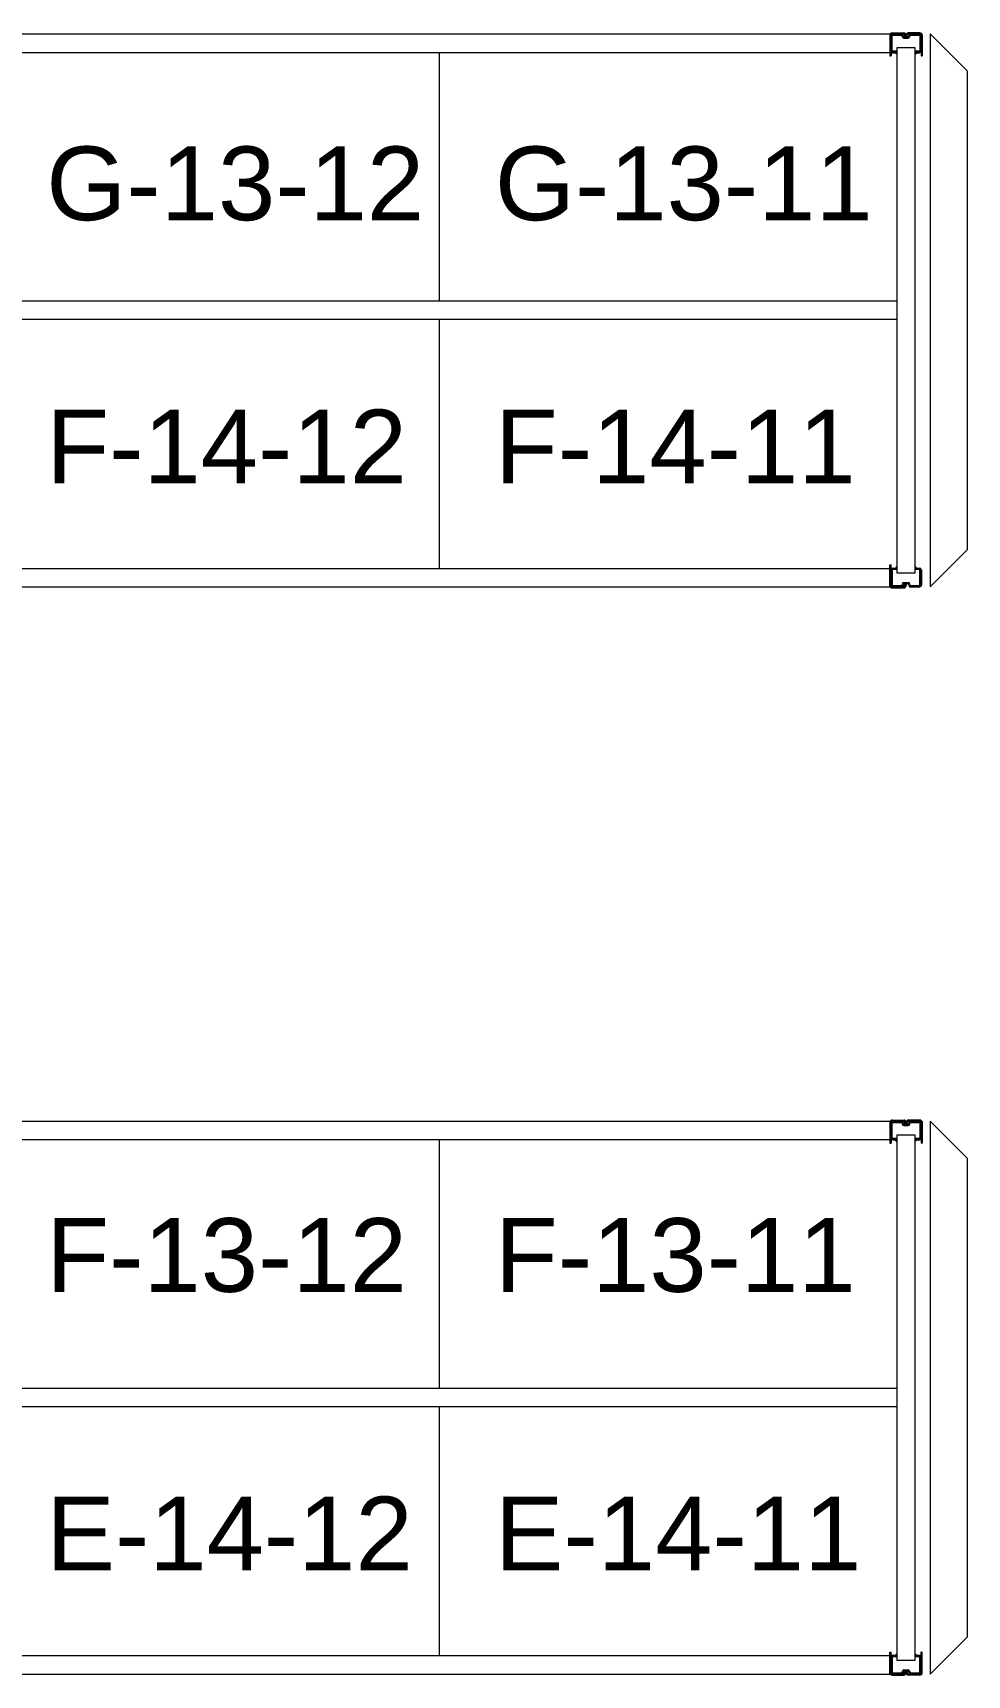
# Model space of a CAD drawing. Header units: inches. Extents: x 2743 to 10591, y -1604 to 5792.
# Drawn here: x 3767.5 to 3868.8, y 3927.9 to 4106.1 of the extents above; entities that cross this region are included whole.
import ezdxf

# ---------------------------------------------------------------- set-up
doc = ezdxf.new("R2010")
doc.units = ezdxf.units.IN
doc.header["$LTSCALE"] = 0.1875
doc.header["$MEASUREMENT"] = 0
for name, color, linetype, lineweight in [('22 Dimension', 7, 'Continuous', 5), ('32 Echelle', 160, 'Continuous', 15), ('33 Poutre', 30, 'Continuous', 15), ('37 Protection', 1, 'Continuous', 15)]:
    doc.layers.add(name, color=color, linetype=linetype, lineweight=lineweight)
doc.styles.add('arial', font='')
doc.styles.get('arial').set_extended_font_data('Arial')

msp = doc.modelspace()

# ---------------------------------------------------------------- hatches: boundary and pattern name
at = {"layer": '32 Echelle'}
for points in [[(3861.20882, 4103.78941), (3861.20882, 4103.97691), (3861.02132, 4103.97691)], [(3861.20882, 4103.78941), (3861.20882, 4103.97691), (3861.02132, 4103.97691)], [(3863.20882, 4103.78941), (3863.20882, 4103.97691), (3863.39632, 4103.97691)], [(3863.20882, 4103.78941), (3863.20882, 4103.97691), (3863.39632, 4103.97691)], [(3861.20882, 4048.16441), (3861.20882, 4047.97691), (3861.02132, 4047.97691)], [(3861.20882, 4048.16441), (3861.20882, 4047.97691), (3861.02132, 4047.97691)], [(3863.20882, 4048.16441), (3863.20882, 4047.97691), (3863.39632, 4047.97691)], [(3863.20882, 4048.16441), (3863.20882, 4047.97691), (3863.39632, 4047.97691)], [(3861.20882, 3985.78941), (3861.20882, 3985.97691), (3861.02132, 3985.97691)], [(3861.20882, 3985.78941), (3861.20882, 3985.97691), (3861.02132, 3985.97691)], [(3861.20882, 3985.78941), (3861.20882, 3985.97691), (3861.02132, 3985.97691)], [(3863.20882, 3985.78941), (3863.20882, 3985.97691), (3863.39632, 3985.97691)], [(3863.20882, 3985.78941), (3863.20882, 3985.97691), (3863.39632, 3985.97691)], [(3863.20882, 3985.78941), (3863.20882, 3985.97691), (3863.39632, 3985.97691)], [(3861.20882, 3930.16441), (3861.20882, 3929.97691), (3861.02132, 3929.97691)], [(3861.20882, 3930.16441), (3861.20882, 3929.97691), (3861.02132, 3929.97691)], [(3861.20882, 3930.16441), (3861.20882, 3929.97691), (3861.02132, 3929.97691)], [(3863.20882, 3930.16441), (3863.20882, 3929.97691), (3863.39632, 3929.97691)], [(3863.20882, 3930.16441), (3863.20882, 3929.97691), (3863.39632, 3929.97691)], [(3863.20882, 3930.16441), (3863.20882, 3929.97691), (3863.39632, 3929.97691)]]:
    msp.add_hatch(color=256, dxfattribs=at).paths.add_polyline_path(points)

# ---------------------------------------------------------------- linework, layer by layer
at = {"layer": '22 Dimension'}
for p, q in [((3811.58382, 4076.97691), (3811.58382, 4103.97691)), ((3861.20882, 4076.97691), (3715.58382, 4076.97691)), ((3861.20882, 4074.97691), (3715.58382, 4074.97691)), ((3811.58382, 4047.97691), (3811.58382, 4074.97691)), ((3811.58382, 3958.97691), (3811.58382, 3985.97691)), ((3861.20882, 3958.97691), (3715.58382, 3958.97691)), ((3861.20882, 3956.97691), (3715.58382, 3956.97691)), ((3811.58382, 3929.97691), (3811.58382, 3956.97691))]:
    msp.add_line(p, q, dxfattribs=at)
at = {"layer": '32 Echelle', "linetype": 'Continuous', "lineweight": 25}
for p, q in [((3860.58386, 4105.79316), (3860.58386, 4104.16066)), ((3860.58386, 4105.79316), (3860.58386, 4104.16066)), ((3860.67386, 4104.16066), (3860.67386, 4105.79316)), ((3860.67386, 4104.16066), (3860.67386, 4105.79316)), ((3861.69645, 4105.97691), (3860.76761, 4105.97691)), ((3861.69645, 4105.97691), (3860.76761, 4105.97691)), ((3860.76761, 4105.88691), (3861.69645, 4105.88691)), ((3860.76761, 4105.88691), (3861.69645, 4105.88691)), ((3861.7861, 4105.82057), (3861.83001, 4105.67693)), ((3861.7861, 4105.82057), (3861.83001, 4105.67693)), ((3861.91608, 4105.70325), (3861.87217, 4105.84688)), ((3861.91608, 4105.70325), (3861.87217, 4105.84688)), ((3862.4119, 4105.63691), (3862.00573, 4105.63691)), ((3862.4119, 4105.63691), (3862.00573, 4105.63691)), ((3862.00573, 4105.54691), (3862.4119, 4105.54691)), ((3862.00573, 4105.54691), (3862.4119, 4105.54691)), ((3862.54547, 4105.84688), (3862.50155, 4105.70325)), ((3862.54547, 4105.84688), (3862.50155, 4105.70325)), ((3862.58762, 4105.67693), (3862.63153, 4105.82057)), ((3862.58762, 4105.67693), (3862.63153, 4105.82057)), ((3863.65002, 4105.97691), (3862.72119, 4105.97691)), ((3863.65002, 4105.97691), (3862.72119, 4105.97691)), ((3863.65002, 4105.97691), (3862.72119, 4105.97691)), ((3863.65002, 4105.97691), (3862.72119, 4105.97691)), ((3862.72119, 4105.88691), (3863.65002, 4105.88691)), ((3862.72119, 4105.88691), (3863.65002, 4105.88691)), ((3863.74377, 4105.79316), (3863.74377, 4104.16066)), ((3863.74377, 4105.79316), (3863.74377, 4104.16066)), ((3863.83377, 4104.16066), (3863.83377, 4105.79316)), ((3863.83377, 4104.16066), (3863.83377, 4105.79316)), ((3861.18386, 4104.06691), (3860.76761, 4104.06691)), ((3861.18386, 4104.06691), (3860.76761, 4104.06691)), ((3860.76761, 4103.97691), (3861.18386, 4103.97691)), ((3860.76761, 4103.97691), (3861.18386, 4103.97691)), ((3861.18386, 4103.97691), (3861.18386, 4104.06691)), ((3861.18386, 4103.97691), (3861.18386, 4104.06691)), ((3863.65002, 4104.06691), (3863.23377, 4104.06691)), ((3863.23377, 4104.06691), (3863.23377, 4103.97691)), ((3863.65002, 4104.06691), (3863.23377, 4104.06691)), ((3863.23377, 4104.06691), (3863.23377, 4103.97691)), ((3863.23377, 4103.97691), (3863.65002, 4103.97691)), ((3863.23377, 4103.97691), (3863.65002, 4103.97691)), ((3860.58386, 4046.16066), (3860.58386, 4047.79316)), ((3860.58386, 4046.16066), (3860.58386, 4047.79316)), ((3860.67386, 4047.79316), (3860.67386, 4046.16066)), ((3860.67386, 4047.79316), (3860.67386, 4046.16066)), ((3860.76761, 4047.97691), (3861.18386, 4047.97691)), ((3860.76761, 4047.97691), (3861.18386, 4047.97691)), ((3861.18386, 4047.88691), (3860.76761, 4047.88691)), ((3861.18386, 4047.88691), (3860.76761, 4047.88691)), ((3861.18386, 4047.97691), (3861.18386, 4047.88691)), ((3861.18386, 4047.97691), (3861.18386, 4047.88691)), ((3863.23377, 4047.97691), (3863.65002, 4047.97691)), ((3863.23377, 4047.88691), (3863.23377, 4047.97691)), ((3863.23377, 4047.97691), (3863.65002, 4047.97691)), ((3863.23377, 4047.88691), (3863.23377, 4047.97691)), ((3863.65002, 4047.88691), (3863.23377, 4047.88691)), ((3863.65002, 4047.88691), (3863.23377, 4047.88691)), ((3863.74377, 4046.16066), (3863.74377, 4047.79316)), ((3863.74377, 4046.16066), (3863.74377, 4047.79316)), ((3863.83377, 4047.79316), (3863.83377, 4046.16066)), ((3863.83377, 4047.79316), (3863.83377, 4046.16066)), ((3860.76761, 4046.06691), (3861.69645, 4046.06691)), ((3860.76761, 4046.06691), (3861.69645, 4046.06691)), ((3861.7861, 4046.13325), (3861.83001, 4046.27688)), ((3861.7861, 4046.13325), (3861.83001, 4046.27688)), ((3861.91608, 4046.25057), (3861.87217, 4046.10693)), ((3861.91608, 4046.25057), (3861.87217, 4046.10693)), ((3862.00573, 4046.40691), (3862.4119, 4046.40691)), ((3862.00573, 4046.40691), (3862.4119, 4046.40691)), ((3862.4119, 4046.31691), (3862.00573, 4046.31691)), ((3862.4119, 4046.31691), (3862.00573, 4046.31691)), ((3862.54547, 4046.10693), (3862.50155, 4046.25057)), ((3862.54547, 4046.10693), (3862.50155, 4046.25057)), ((3862.58762, 4046.27688), (3862.63153, 4046.13325)), ((3862.58762, 4046.27688), (3862.63153, 4046.13325)), ((3862.72119, 4046.06691), (3863.65002, 4046.06691)), ((3862.72119, 4046.06691), (3863.65002, 4046.06691)), ((3861.69645, 4045.97691), (3860.76761, 4045.97691)), ((3861.69645, 4045.97691), (3860.76761, 4045.97691)), ((3863.65002, 4045.97691), (3862.72119, 4045.97691)), ((3863.65002, 4045.97691), (3862.72119, 4045.97691)), ((3860.58386, 3987.79316), (3860.58386, 3986.16066)), ((3860.58386, 3987.79316), (3860.58386, 3986.16066)), ((3860.58386, 3987.79316), (3860.58386, 3986.16066)), ((3860.67386, 3986.16066), (3860.67386, 3987.79316)), ((3860.67386, 3986.16066), (3860.67386, 3987.79316)), ((3860.67386, 3986.16066), (3860.67386, 3987.79316)), ((3861.69645, 3987.97691), (3860.76761, 3987.97691)), ((3861.69645, 3987.97691), (3860.76761, 3987.97691)), ((3861.69645, 3987.97691), (3860.76761, 3987.97691)), ((3860.76761, 3987.88691), (3861.69645, 3987.88691)), ((3860.76761, 3987.88691), (3861.69645, 3987.88691)), ((3860.76761, 3987.88691), (3861.69645, 3987.88691)), ((3861.7861, 3987.82057), (3861.83001, 3987.67693)), ((3861.7861, 3987.82057), (3861.83001, 3987.67693)), ((3861.7861, 3987.82057), (3861.83001, 3987.67693)), ((3861.91608, 3987.70325), (3861.87217, 3987.84688)), ((3861.91608, 3987.70325), (3861.87217, 3987.84688)), ((3861.91608, 3987.70325), (3861.87217, 3987.84688)), ((3862.4119, 3987.63691), (3862.00573, 3987.63691)), ((3862.4119, 3987.63691), (3862.00573, 3987.63691)), ((3862.4119, 3987.63691), (3862.00573, 3987.63691)), ((3862.00573, 3987.54691), (3862.4119, 3987.54691)), ((3862.00573, 3987.54691), (3862.4119, 3987.54691)), ((3862.00573, 3987.54691), (3862.4119, 3987.54691)), ((3862.54547, 3987.84688), (3862.50155, 3987.70325)), ((3862.54547, 3987.84688), (3862.50155, 3987.70325)), ((3862.54547, 3987.84688), (3862.50155, 3987.70325)), ((3862.58762, 3987.67693), (3862.63153, 3987.82057)), ((3862.58762, 3987.67693), (3862.63153, 3987.82057)), ((3862.58762, 3987.67693), (3862.63153, 3987.82057)), ((3863.65002, 3987.97691), (3862.72119, 3987.97691)), ((3863.65002, 3987.97691), (3862.72119, 3987.97691)), ((3863.65002, 3987.97691), (3862.72119, 3987.97691)), ((3862.72119, 3987.88691), (3863.65002, 3987.88691)), ((3862.72119, 3987.88691), (3863.65002, 3987.88691)), ((3862.72119, 3987.88691), (3863.65002, 3987.88691)), ((3863.74377, 3987.79316), (3863.74377, 3986.16066)), ((3863.74377, 3987.79316), (3863.74377, 3986.16066)), ((3863.74377, 3987.79316), (3863.74377, 3986.16066)), ((3863.83377, 3986.16066), (3863.83377, 3987.79316)), ((3863.83377, 3986.16066), (3863.83377, 3987.79316)), ((3863.83377, 3986.16066), (3863.83377, 3987.79316)), ((3861.18386, 3986.06691), (3860.76761, 3986.06691)), ((3861.18386, 3986.06691), (3860.76761, 3986.06691)), ((3861.18386, 3986.06691), (3860.76761, 3986.06691)), ((3860.76761, 3985.97691), (3861.18386, 3985.97691)), ((3860.76761, 3985.97691), (3861.18386, 3985.97691)), ((3860.76761, 3985.97691), (3861.18386, 3985.97691)), ((3861.18386, 3985.97691), (3861.18386, 3986.06691)), ((3861.18386, 3985.97691), (3861.18386, 3986.06691)), ((3861.18386, 3985.97691), (3861.18386, 3986.06691)), ((3863.65002, 3986.06691), (3863.23377, 3986.06691)), ((3863.23377, 3986.06691), (3863.23377, 3985.97691)), ((3863.65002, 3986.06691), (3863.23377, 3986.06691)), ((3863.23377, 3986.06691), (3863.23377, 3985.97691)), ((3863.65002, 3986.06691), (3863.23377, 3986.06691)), ((3863.23377, 3986.06691), (3863.23377, 3985.97691)), ((3863.23377, 3985.97691), (3863.65002, 3985.97691)), ((3863.23377, 3985.97691), (3863.65002, 3985.97691)), ((3863.23377, 3985.97691), (3863.65002, 3985.97691)), ((3860.58386, 3928.16066), (3860.58386, 3929.79316)), ((3860.58386, 3928.16066), (3860.58386, 3929.79316)), ((3860.58386, 3928.16066), (3860.58386, 3929.79316)), ((3860.67386, 3929.79316), (3860.67386, 3928.16066)), ((3860.67386, 3929.79316), (3860.67386, 3928.16066)), ((3860.67386, 3929.79316), (3860.67386, 3928.16066)), ((3860.76761, 3929.97691), (3861.18386, 3929.97691)), ((3860.76761, 3929.97691), (3861.18386, 3929.97691)), ((3860.76761, 3929.97691), (3861.18386, 3929.97691)), ((3861.18386, 3929.88691), (3860.76761, 3929.88691)), ((3861.18386, 3929.88691), (3860.76761, 3929.88691)), ((3861.18386, 3929.88691), (3860.76761, 3929.88691)), ((3861.18386, 3929.97691), (3861.18386, 3929.88691)), ((3861.18386, 3929.97691), (3861.18386, 3929.88691)), ((3861.18386, 3929.97691), (3861.18386, 3929.88691)), ((3862.00573, 3928.40691), (3862.4119, 3928.40691)), ((3862.00573, 3928.40691), (3862.4119, 3928.40691)), ((3862.00573, 3928.40691), (3862.4119, 3928.40691)), ((3863.23377, 3929.97691), (3863.65002, 3929.97691)), ((3863.23377, 3929.88691), (3863.23377, 3929.97691)), ((3863.23377, 3929.97691), (3863.65002, 3929.97691)), ((3863.23377, 3929.88691), (3863.23377, 3929.97691)), ((3863.23377, 3929.97691), (3863.65002, 3929.97691)), ((3863.23377, 3929.88691), (3863.23377, 3929.97691)), ((3863.65002, 3929.88691), (3863.23377, 3929.88691)), ((3863.65002, 3929.88691), (3863.23377, 3929.88691)), ((3863.65002, 3929.88691), (3863.23377, 3929.88691)), ((3863.74377, 3928.16066), (3863.74377, 3929.79316)), ((3863.74377, 3928.16066), (3863.74377, 3929.79316)), ((3863.74377, 3928.16066), (3863.74377, 3929.79316)), ((3863.83377, 3929.79316), (3863.83377, 3928.16066)), ((3863.83377, 3929.79316), (3863.83377, 3928.16066)), ((3863.83377, 3929.79316), (3863.83377, 3928.16066)), ((3860.76761, 3928.06691), (3861.69645, 3928.06691)), ((3860.76761, 3928.06691), (3861.69645, 3928.06691)), ((3860.76761, 3928.06691), (3861.69645, 3928.06691)), ((3861.69645, 3927.97691), (3860.76761, 3927.97691)), ((3861.69645, 3927.97691), (3860.76761, 3927.97691)), ((3861.69645, 3927.97691), (3860.76761, 3927.97691)), ((3861.7861, 3928.13325), (3861.83001, 3928.27688)), ((3861.7861, 3928.13325), (3861.83001, 3928.27688)), ((3861.7861, 3928.13325), (3861.83001, 3928.27688)), ((3861.91608, 3928.25057), (3861.87217, 3928.10693)), ((3861.91608, 3928.25057), (3861.87217, 3928.10693)), ((3861.91608, 3928.25057), (3861.87217, 3928.10693)), ((3862.4119, 3928.31691), (3862.00573, 3928.31691)), ((3862.4119, 3928.31691), (3862.00573, 3928.31691)), ((3862.4119, 3928.31691), (3862.00573, 3928.31691)), ((3862.54547, 3928.10693), (3862.50155, 3928.25057)), ((3862.54547, 3928.10693), (3862.50155, 3928.25057)), ((3862.54547, 3928.10693), (3862.50155, 3928.25057)), ((3862.58762, 3928.27688), (3862.63153, 3928.13325)), ((3862.58762, 3928.27688), (3862.63153, 3928.13325)), ((3862.58762, 3928.27688), (3862.63153, 3928.13325)), ((3862.72119, 3928.06691), (3863.65002, 3928.06691)), ((3862.72119, 3928.06691), (3863.65002, 3928.06691)), ((3862.72119, 3928.06691), (3863.65002, 3928.06691)), ((3863.65002, 3927.97691), (3862.72119, 3927.97691)), ((3863.65002, 3927.97691), (3862.72119, 3927.97691)), ((3863.65002, 3927.97691), (3862.72119, 3927.97691))]:
    msp.add_line(p, q, dxfattribs=at)
at = {"layer": '32 Echelle'}
for p, q in [((3861.20882, 4103.97691), (3861.02132, 4103.97691)), ((3861.20882, 4103.78941), (3861.02132, 4103.97691)), ((3861.20882, 4103.97691), (3861.02132, 4103.97691)), ((3861.20882, 4103.78941), (3861.02132, 4103.97691)), ((3863.20882, 4104.47691), (3861.20882, 4104.47691)), ((3861.20882, 4104.47691), (3861.20882, 4047.47691)), ((3863.20882, 4104.47691), (3861.20882, 4104.47691)), ((3861.20882, 4104.47691), (3861.20882, 4047.47691)), ((3861.20882, 4103.78941), (3861.20882, 4103.97691)), ((3861.20882, 4103.78941), (3861.20882, 4103.97691)), ((3863.20882, 4047.47691), (3863.20882, 4104.47691)), ((3863.20882, 4047.47691), (3863.20882, 4104.47691)), ((3863.20882, 4103.97691), (3863.39632, 4103.97691)), ((3863.20882, 4103.78941), (3863.20882, 4103.97691)), ((3863.20882, 4103.78941), (3863.39632, 4103.97691)), ((3863.20882, 4103.97691), (3863.39632, 4103.97691)), ((3863.20882, 4103.78941), (3863.20882, 4103.97691)), ((3863.20882, 4103.78941), (3863.39632, 4103.97691)), ((3861.20882, 4048.16441), (3861.02132, 4047.97691)), ((3861.20882, 4048.16441), (3861.02132, 4047.97691)), ((3861.20882, 4047.97691), (3861.02132, 4047.97691)), ((3861.20882, 4047.97691), (3861.02132, 4047.97691)), ((3861.20882, 4048.16441), (3861.20882, 4047.97691)), ((3861.20882, 4048.16441), (3861.20882, 4047.97691)), ((3863.20882, 4048.16441), (3863.20882, 4047.97691)), ((3863.20882, 4048.16441), (3863.39632, 4047.97691)), ((3863.20882, 4048.16441), (3863.20882, 4047.97691)), ((3863.20882, 4048.16441), (3863.39632, 4047.97691)), ((3863.20882, 4047.97691), (3863.39632, 4047.97691)), ((3863.20882, 4047.97691), (3863.39632, 4047.97691)), ((3861.20882, 4047.47691), (3863.20882, 4047.47691)), ((3861.20882, 4047.47691), (3863.20882, 4047.47691)), ((3861.20882, 3985.97691), (3861.02132, 3985.97691)), ((3861.20882, 3985.78941), (3861.02132, 3985.97691)), ((3861.20882, 3985.97691), (3861.02132, 3985.97691)), ((3861.20882, 3985.78941), (3861.02132, 3985.97691)), ((3861.20882, 3985.97691), (3861.02132, 3985.97691)), ((3861.20882, 3985.78941), (3861.02132, 3985.97691)), ((3863.20882, 3986.47691), (3861.20882, 3986.47691)), ((3861.20882, 3986.47691), (3861.20882, 3929.47691)), ((3863.20882, 3986.47691), (3861.20882, 3986.47691)), ((3861.20882, 3986.47691), (3861.20882, 3929.47691)), ((3863.20882, 3986.47691), (3861.20882, 3986.47691)), ((3861.20882, 3986.47691), (3861.20882, 3929.47691)), ((3861.20882, 3985.78941), (3861.20882, 3985.97691)), ((3861.20882, 3985.78941), (3861.20882, 3985.97691)), ((3861.20882, 3985.78941), (3861.20882, 3985.97691)), ((3863.20882, 3929.47691), (3863.20882, 3986.47691)), ((3863.20882, 3929.47691), (3863.20882, 3986.47691)), ((3863.20882, 3929.47691), (3863.20882, 3986.47691)), ((3863.20882, 3985.97691), (3863.39632, 3985.97691)), ((3863.20882, 3985.78941), (3863.20882, 3985.97691)), ((3863.20882, 3985.78941), (3863.39632, 3985.97691)), ((3863.20882, 3985.97691), (3863.39632, 3985.97691)), ((3863.20882, 3985.78941), (3863.20882, 3985.97691)), ((3863.20882, 3985.78941), (3863.39632, 3985.97691)), ((3863.20882, 3985.97691), (3863.39632, 3985.97691)), ((3863.20882, 3985.78941), (3863.20882, 3985.97691)), ((3863.20882, 3985.78941), (3863.39632, 3985.97691)), ((3861.20882, 3930.16441), (3861.02132, 3929.97691)), ((3861.20882, 3930.16441), (3861.02132, 3929.97691)), ((3861.20882, 3930.16441), (3861.02132, 3929.97691)), ((3861.20882, 3930.16441), (3861.20882, 3929.97691)), ((3861.20882, 3930.16441), (3861.20882, 3929.97691)), ((3861.20882, 3930.16441), (3861.20882, 3929.97691)), ((3863.20882, 3930.16441), (3863.20882, 3929.97691)), ((3863.20882, 3930.16441), (3863.39632, 3929.97691)), ((3863.20882, 3930.16441), (3863.20882, 3929.97691)), ((3863.20882, 3930.16441), (3863.39632, 3929.97691)), ((3863.20882, 3930.16441), (3863.20882, 3929.97691)), ((3863.20882, 3930.16441), (3863.39632, 3929.97691)), ((3861.20882, 3929.97691), (3861.02132, 3929.97691)), ((3861.20882, 3929.97691), (3861.02132, 3929.97691)), ((3861.20882, 3929.97691), (3861.02132, 3929.97691)), ((3861.20882, 3929.47691), (3863.20882, 3929.47691)), ((3861.20882, 3929.47691), (3863.20882, 3929.47691)), ((3861.20882, 3929.47691), (3863.20882, 3929.47691)), ((3863.20882, 3929.97691), (3863.39632, 3929.97691)), ((3863.20882, 3929.97691), (3863.39632, 3929.97691)), ((3863.20882, 3929.97691), (3863.39632, 3929.97691))]:
    msp.add_line(p, q, dxfattribs=at)
at = {"layer": '32 Echelle', "linetype": 'Continuous', "lineweight": 25}
for centre, radius, start, end in [((3860.76761, 4105.79316), 0.18375, 90, 180), ((3860.76761, 4105.79316), 0.18375, 90, 180), ((3860.76761, 4105.79316), 0.09375, 90, 180), ((3860.76761, 4105.79316), 0.09375, 90, 180), ((3861.69645, 4105.79316), 0.18375, 17, 90), ((3861.69645, 4105.79316), 0.18375, 17, 90), ((3861.69645, 4105.79316), 0.09375, 17, 90), ((3861.69645, 4105.79316), 0.09375, 17, 90), ((3862.00573, 4105.73066), 0.18375, 197, 270), ((3862.00573, 4105.73066), 0.18375, 197, 270), ((3862.00573, 4105.73066), 0.09375, 197, 270), ((3862.00573, 4105.73066), 0.09375, 197, 270), ((3862.4119, 4105.73066), 0.09375, 270, 343), ((3862.4119, 4105.73066), 0.09375, 270, 343), ((3862.4119, 4105.73066), 0.18375, 270, 343), ((3862.4119, 4105.73066), 0.18375, 270, 343), ((3862.72119, 4105.79316), 0.18375, 90, 163), ((3862.72119, 4105.79316), 0.18375, 90, 163), ((3862.72119, 4105.79316), 0.09375, 90, 163), ((3862.72119, 4105.79316), 0.09375, 90, 163), ((3863.65002, 4105.79316), 0.18375, 0, 90), ((3863.65002, 4105.79316), 0.18375, 0, 90), ((3863.65002, 4105.79316), 0.09375, 0, 90), ((3863.65002, 4105.79316), 0.09375, 0, 90), ((3860.76761, 4104.16066), 0.18375, 180, 270), ((3860.76761, 4104.16066), 0.18375, 180, 270), ((3860.76761, 4104.16066), 0.09375, 180, 270), ((3860.76761, 4104.16066), 0.09375, 180, 270), ((3863.65002, 4104.16066), 0.09375, 270, 0), ((3863.65002, 4104.16066), 0.18375, 270, 0), ((3863.65002, 4104.16066), 0.09375, 270, 0), ((3863.65002, 4104.16066), 0.18375, 270, 0), ((3863.6589, 4104.17289), 0.18375, 270, 0), ((3863.6589, 4104.17289), 0.18375, 270, 0), ((3863.6589, 4104.17289), 0.18375, 270, 0), ((3860.76761, 4047.79316), 0.18375, 90, 180), ((3860.76761, 4047.79316), 0.18375, 90, 180), ((3860.76761, 4047.79316), 0.09375, 90, 180), ((3860.76761, 4047.79316), 0.09375, 90, 180), ((3863.65002, 4047.79316), 0.18375, 0, 90), ((3863.65002, 4047.79316), 0.18375, 0, 90), ((3863.65002, 4047.79316), 0.09375, 0, 90), ((3863.65002, 4047.79316), 0.09375, 0, 90), ((3860.76761, 4046.16066), 0.18375, 180, 270), ((3860.76761, 4046.16066), 0.18375, 180, 270), ((3860.76761, 4046.16066), 0.09375, 180, 270), ((3860.76761, 4046.16066), 0.09375, 180, 270), ((3861.69645, 4046.16066), 0.09375, 270, 343), ((3861.69645, 4046.16066), 0.09375, 270, 343), ((3861.69645, 4046.16066), 0.18375, 270, 343), ((3861.69645, 4046.16066), 0.18375, 270, 343), ((3862.00573, 4046.22316), 0.18375, 90, 163), ((3862.00573, 4046.22316), 0.18375, 90, 163), ((3862.00573, 4046.22316), 0.09375, 90, 163), ((3862.00573, 4046.22316), 0.09375, 90, 163), ((3862.4119, 4046.22316), 0.18375, 17, 90), ((3862.4119, 4046.22316), 0.18375, 17, 90), ((3862.4119, 4046.22316), 0.09375, 17, 90), ((3862.4119, 4046.22316), 0.09375, 17, 90), ((3862.72119, 4046.16066), 0.18375, 197, 270), ((3862.72119, 4046.16066), 0.18375, 197, 270), ((3862.72119, 4046.16066), 0.09375, 197, 270), ((3862.72119, 4046.16066), 0.09375, 197, 270), ((3863.65002, 4046.16066), 0.09375, 270, 0), ((3863.65002, 4046.16066), 0.18375, 270, 0), ((3863.65002, 4046.16066), 0.09375, 270, 0), ((3863.65002, 4046.16066), 0.18375, 270, 0), ((3860.76761, 3987.79316), 0.18375, 90, 180), ((3860.76761, 3987.79316), 0.18375, 90, 180), ((3860.76761, 3987.79316), 0.18375, 90, 180), ((3860.76761, 3987.79316), 0.09375, 90, 180), ((3860.76761, 3987.79316), 0.09375, 90, 180), ((3860.76761, 3987.79316), 0.09375, 90, 180), ((3861.69645, 3987.79316), 0.18375, 17, 90), ((3861.69645, 3987.79316), 0.18375, 17, 90), ((3861.69645, 3987.79316), 0.18375, 17, 90), ((3861.69645, 3987.79316), 0.09375, 17, 90), ((3861.69645, 3987.79316), 0.09375, 17, 90), ((3861.69645, 3987.79316), 0.09375, 17, 90), ((3862.00573, 3987.73066), 0.18375, 197, 270), ((3862.00573, 3987.73066), 0.18375, 197, 270), ((3862.00573, 3987.73066), 0.18375, 197, 270), ((3862.00573, 3987.73066), 0.09375, 197, 270), ((3862.00573, 3987.73066), 0.09375, 197, 270), ((3862.00573, 3987.73066), 0.09375, 197, 270), ((3862.4119, 3987.73066), 0.09375, 270, 343), ((3862.4119, 3987.73066), 0.09375, 270, 343), ((3862.4119, 3987.73066), 0.09375, 270, 343), ((3862.4119, 3987.73066), 0.18375, 270, 343), ((3862.4119, 3987.73066), 0.18375, 270, 343), ((3862.4119, 3987.73066), 0.18375, 270, 343), ((3862.72119, 3987.79316), 0.18375, 90, 163), ((3862.72119, 3987.79316), 0.18375, 90, 163), ((3862.72119, 3987.79316), 0.18375, 90, 163), ((3862.72119, 3987.79316), 0.09375, 90, 163), ((3862.72119, 3987.79316), 0.09375, 90, 163), ((3862.72119, 3987.79316), 0.09375, 90, 163), ((3863.65002, 3987.79316), 0.18375, 0, 90), ((3863.65002, 3987.79316), 0.18375, 0, 90), ((3863.65002, 3987.79316), 0.18375, 0, 90), ((3863.65002, 3987.79316), 0.09375, 0, 90), ((3863.65002, 3987.79316), 0.09375, 0, 90), ((3863.65002, 3987.79316), 0.09375, 0, 90), ((3860.76761, 3986.16066), 0.18375, 180, 270), ((3860.76761, 3986.16066), 0.18375, 180, 270), ((3860.76761, 3986.16066), 0.18375, 180, 270), ((3860.76761, 3986.16066), 0.09375, 180, 270), ((3860.76761, 3986.16066), 0.09375, 180, 270), ((3860.76761, 3986.16066), 0.09375, 180, 270), ((3863.65002, 3986.16066), 0.09375, 270, 0), ((3863.65002, 3986.16066), 0.18375, 270, 0), ((3863.65002, 3986.16066), 0.09375, 270, 0), ((3863.65002, 3986.16066), 0.18375, 270, 0), ((3863.65002, 3986.16066), 0.09375, 270, 0), ((3863.65002, 3986.16066), 0.18375, 270, 0), ((3860.76761, 3929.79316), 0.18375, 90, 180), ((3860.76761, 3929.79316), 0.18375, 90, 180), ((3860.76761, 3929.79316), 0.18375, 90, 180), ((3860.76761, 3929.79316), 0.09375, 90, 180), ((3860.76761, 3929.79316), 0.09375, 90, 180), ((3860.76761, 3929.79316), 0.09375, 90, 180), ((3862.00573, 3928.22316), 0.18375, 90, 163), ((3862.00573, 3928.22316), 0.18375, 90, 163), ((3862.00573, 3928.22316), 0.18375, 90, 163), ((3862.4119, 3928.22316), 0.18375, 17, 90), ((3862.4119, 3928.22316), 0.18375, 17, 90), ((3862.4119, 3928.22316), 0.18375, 17, 90), ((3863.65002, 3929.79316), 0.18375, 0, 90), ((3863.65002, 3929.79316), 0.18375, 0, 90), ((3863.65002, 3929.79316), 0.18375, 0, 90), ((3863.65002, 3929.79316), 0.09375, 0, 90), ((3863.65002, 3929.79316), 0.09375, 0, 90), ((3863.65002, 3929.79316), 0.09375, 0, 90), ((3860.76761, 3928.16066), 0.18375, 180, 270), ((3860.76761, 3928.16066), 0.18375, 180, 270), ((3860.76761, 3928.16066), 0.18375, 180, 270), ((3860.76761, 3928.16066), 0.09375, 180, 270), ((3860.76761, 3928.16066), 0.09375, 180, 270), ((3860.76761, 3928.16066), 0.09375, 180, 270), ((3861.69645, 3928.16066), 0.09375, 270, 343), ((3861.69645, 3928.16066), 0.09375, 270, 343), ((3861.69645, 3928.16066), 0.09375, 270, 343), ((3861.69645, 3928.16066), 0.18375, 270, 343), ((3861.69645, 3928.16066), 0.18375, 270, 343), ((3861.69645, 3928.16066), 0.18375, 270, 343), ((3862.00573, 3928.22316), 0.09375, 90, 163), ((3862.00573, 3928.22316), 0.09375, 90, 163), ((3862.00573, 3928.22316), 0.09375, 90, 163), ((3862.4119, 3928.22316), 0.09375, 17, 90), ((3862.4119, 3928.22316), 0.09375, 17, 90), ((3862.4119, 3928.22316), 0.09375, 17, 90), ((3862.72119, 3928.16066), 0.18375, 197, 270), ((3862.72119, 3928.16066), 0.18375, 197, 270), ((3862.72119, 3928.16066), 0.18375, 197, 270), ((3862.72119, 3928.16066), 0.09375, 197, 270), ((3862.72119, 3928.16066), 0.09375, 197, 270), ((3862.72119, 3928.16066), 0.09375, 197, 270), ((3863.65002, 3928.16066), 0.09375, 270, 0), ((3863.65002, 3928.16066), 0.18375, 270, 0), ((3863.65002, 3928.16066), 0.09375, 270, 0), ((3863.65002, 3928.16066), 0.18375, 270, 0), ((3863.65002, 3928.16066), 0.09375, 270, 0), ((3863.65002, 3928.16066), 0.18375, 270, 0)]:
    msp.add_arc(centre, radius, start, end, dxfattribs=at)
at = {"layer": '33 Poutre'}
for p, q in [((3716.33382, 4105.97691), (3860.45882, 4105.97691)), ((3860.45882, 4105.97691), (3860.45882, 4103.97691)), ((3860.45882, 4105.97691), (3860.45882, 4103.97691)), ((3860.45882, 4105.85191), (3860.45882, 4103.59591)), ((3860.45882, 4105.85191), (3860.45882, 4103.59591)), ((3860.57782, 4105.85191), (3860.57782, 4103.59591)), ((3860.57782, 4105.85191), (3860.57782, 4103.59591)), ((3860.70282, 4106.09591), (3861.96482, 4106.09591)), ((3860.70282, 4106.09591), (3861.96482, 4106.09591)), ((3861.96482, 4105.97691), (3860.70282, 4105.97691)), ((3861.96482, 4105.97691), (3860.70282, 4105.97691)), ((3862.08982, 4105.63691), (3862.08982, 4105.85191)), ((3862.08982, 4105.63691), (3862.08982, 4105.85191)), ((3862.08982, 4105.63691), (3862.20882, 4105.63691)), ((3862.08982, 4105.63691), (3862.20882, 4105.63691)), ((3862.20882, 4105.63691), (3862.20882, 4105.85191)), ((3862.20882, 4105.63691), (3862.20882, 4105.85191)), ((3862.20882, 4105.63691), (3862.20882, 4105.85191)), ((3862.20882, 4105.63691), (3862.20882, 4105.85191)), ((3862.20882, 4105.63691), (3862.20882, 4105.85191)), ((3862.20882, 4105.63691), (3862.32782, 4105.63691)), ((3862.32782, 4105.63691), (3862.32782, 4105.85191)), ((3863.71482, 4106.09591), (3862.45282, 4106.09591)), ((3862.45282, 4105.97691), (3863.71482, 4105.97691)), ((3863.83982, 4105.85191), (3863.83982, 4103.59591)), ((3863.84869, 4105.86414), (3863.84869, 4103.60814)), ((3863.95882, 4105.85191), (3863.95882, 4103.59591)), ((3716.33382, 4103.97691), (3860.45882, 4103.97691)), ((3860.45882, 4103.59591), (3860.57782, 4103.59591)), ((3860.45882, 4103.59591), (3860.57782, 4103.59591)), ((3863.83982, 4103.59591), (3863.95882, 4103.59591)), ((3863.96769, 4103.60814), (3863.84869, 4103.60814)), ((3716.33382, 4047.97691), (3860.45882, 4047.97691)), ((3860.45882, 4046.10191), (3860.45882, 4048.35791)), ((3860.45882, 4048.35791), (3860.57782, 4048.35791)), ((3860.45882, 4046.10191), (3860.45882, 4048.35791)), ((3860.45882, 4048.35791), (3860.57782, 4048.35791)), ((3860.45882, 4045.97691), (3860.45882, 4047.97691)), ((3860.45882, 4045.97691), (3860.45882, 4047.97691)), ((3860.57782, 4046.10191), (3860.57782, 4048.35791)), ((3860.57782, 4046.10191), (3860.57782, 4048.35791)), ((3862.08982, 4046.31691), (3862.08982, 4046.10191)), ((3862.08982, 4046.31691), (3862.20882, 4046.31691)), ((3862.08982, 4046.31691), (3862.08982, 4046.10191)), ((3862.08982, 4046.31691), (3862.20882, 4046.31691)), ((3862.20882, 4046.31691), (3862.20882, 4046.10191)), ((3862.20882, 4046.31691), (3862.20882, 4046.10191)), ((3716.33382, 4045.97691), (3860.45882, 4045.97691)), ((3861.96482, 4045.97691), (3860.70282, 4045.97691)), ((3861.96482, 4045.97691), (3860.70282, 4045.97691)), ((3860.70282, 4045.85791), (3861.96482, 4045.85791)), ((3860.70282, 4045.85791), (3861.96482, 4045.85791)), ((3716.33382, 3987.97691), (3860.45882, 3987.97691)), ((3860.45882, 3987.97691), (3860.45882, 3985.97691)), ((3860.45882, 3987.97691), (3860.45882, 3985.97691)), ((3860.45882, 3987.85191), (3860.45882, 3985.59591)), ((3860.45882, 3987.85191), (3860.45882, 3985.59591)), ((3860.57782, 3987.85191), (3860.57782, 3985.59591)), ((3860.57782, 3987.85191), (3860.57782, 3985.59591)), ((3860.70282, 3988.09591), (3861.96482, 3988.09591)), ((3860.70282, 3988.09591), (3861.96482, 3988.09591)), ((3861.96482, 3987.97691), (3860.70282, 3987.97691)), ((3861.96482, 3987.97691), (3860.70282, 3987.97691)), ((3862.08982, 3987.63691), (3862.08982, 3987.85191)), ((3862.08982, 3987.63691), (3862.08982, 3987.85191)), ((3862.08982, 3987.63691), (3862.20882, 3987.63691)), ((3862.08982, 3987.63691), (3862.20882, 3987.63691)), ((3862.20882, 3987.63691), (3862.20882, 3987.85191)), ((3862.20882, 3987.63691), (3862.20882, 3987.85191)), ((3862.20882, 3987.63691), (3862.20882, 3987.85191)), ((3862.32782, 3987.63691), (3862.20882, 3987.63691)), ((3862.32782, 3987.63691), (3862.32782, 3987.85191)), ((3863.71482, 3988.09591), (3862.45282, 3988.09591)), ((3862.45282, 3987.97691), (3863.71482, 3987.97691)), ((3863.83982, 3987.85191), (3863.83982, 3985.59591)), ((3863.95882, 3987.97691), (3863.95882, 3985.97691)), ((3863.95882, 3987.85191), (3863.95882, 3985.59591)), ((3716.33382, 3985.97691), (3860.45882, 3985.97691)), ((3860.45882, 3985.59591), (3860.57782, 3985.59591)), ((3860.45882, 3985.59591), (3860.57782, 3985.59591)), ((3863.95882, 3985.59591), (3863.83982, 3985.59591)), ((3860.45882, 3928.10191), (3860.45882, 3930.35791)), ((3860.45882, 3930.35791), (3860.57782, 3930.35791)), ((3860.45882, 3928.10191), (3860.45882, 3930.35791)), ((3860.45882, 3930.35791), (3860.57782, 3930.35791)), ((3860.57782, 3928.10191), (3860.57782, 3930.35791)), ((3860.57782, 3928.10191), (3860.57782, 3930.35791)), ((3863.95882, 3930.35791), (3863.83982, 3930.35791)), ((3863.83982, 3928.10191), (3863.83982, 3930.35791)), ((3863.95882, 3928.10191), (3863.95882, 3930.35791)), ((3716.33382, 3929.97691), (3860.45882, 3929.97691)), ((3860.45882, 3927.97691), (3860.45882, 3929.97691)), ((3860.45882, 3927.97691), (3860.45882, 3929.97691)), ((3863.95882, 3927.97691), (3863.95882, 3929.97691)), ((3716.33382, 3927.97691), (3860.45882, 3927.97691)), ((3861.96482, 3927.97691), (3860.70282, 3927.97691)), ((3861.96482, 3927.97691), (3860.70282, 3927.97691)), ((3860.70282, 3927.85791), (3861.96482, 3927.85791)), ((3860.70282, 3927.85791), (3861.96482, 3927.85791)), ((3862.08982, 3928.31691), (3862.08982, 3928.10191)), ((3862.08982, 3928.31691), (3862.20882, 3928.31691)), ((3862.08982, 3928.31691), (3862.08982, 3928.10191)), ((3862.08982, 3928.31691), (3862.20882, 3928.31691)), ((3862.20882, 3928.31691), (3862.20882, 3928.10191)), ((3862.32782, 3928.31691), (3862.20882, 3928.31691)), ((3862.20882, 3928.31691), (3862.20882, 3928.10191)), ((3862.20882, 3928.31691), (3862.20882, 3928.10191)), ((3862.32782, 3928.31691), (3862.32782, 3928.10191)), ((3862.45282, 3927.97691), (3863.71482, 3927.97691)), ((3863.71482, 3927.85791), (3862.45282, 3927.85791))]:
    msp.add_line(p, q, dxfattribs=at)
for centre, radius, start, end in [((3860.70282, 4105.85191), 0.244, 90, 180), ((3860.70282, 4105.85191), 0.244, 90, 180), ((3860.70282, 4105.85191), 0.125, 90, 180), ((3860.70282, 4105.85191), 0.125, 90, 180), ((3861.96482, 4105.85191), 0.244, 0, 90), ((3861.96482, 4105.85191), 0.125, 0, 90), ((3862.45282, 4105.85191), 0.244, 90, 180), ((3862.45282, 4105.85191), 0.125, 90, 180), ((3863.71482, 4105.85191), 0.244, 0, 90), ((3863.71482, 4105.85191), 0.125, 0, 90), ((3860.70282, 4046.10191), 0.244, 180, 270), ((3860.70282, 4046.10191), 0.244, 180, 270), ((3860.70282, 4046.10191), 0.125, 180, 270), ((3860.70282, 4046.10191), 0.125, 180, 270), ((3861.96482, 4046.10191), 0.125, 270, 0), ((3861.96482, 4046.10191), 0.244, 270, 0), ((3861.96482, 4046.10191), 0.125, 270, 0), ((3861.96482, 4046.10191), 0.244, 270, 0), ((3860.70282, 3987.85191), 0.244, 90, 180), ((3860.70282, 3987.85191), 0.244, 90, 180), ((3860.70282, 3987.85191), 0.125, 90, 180), ((3860.70282, 3987.85191), 0.125, 90, 180), ((3861.96482, 3987.85191), 0.244, 0, 90), ((3861.96482, 3987.85191), 0.244, 0, 90), ((3861.96482, 3987.85191), 0.125, 0, 90), ((3861.96482, 3987.85191), 0.125, 0, 90), ((3862.45282, 3987.85191), 0.244, 90, 180), ((3862.45282, 3987.85191), 0.125, 90, 180), ((3863.71482, 3987.85191), 0.244, 0, 90), ((3863.71482, 3987.85191), 0.125, 0, 90), ((3860.70282, 3928.10191), 0.244, 180, 270), ((3860.70282, 3928.10191), 0.244, 180, 270), ((3860.70282, 3928.10191), 0.125, 180, 270), ((3860.70282, 3928.10191), 0.125, 180, 270), ((3861.96482, 3928.10191), 0.125, 270, 0), ((3861.96482, 3928.10191), 0.244, 270, 0), ((3861.96482, 3928.10191), 0.125, 270, 0), ((3861.96482, 3928.10191), 0.244, 270, 0), ((3862.45282, 3928.10191), 0.244, 180, 270), ((3862.45282, 3928.10191), 0.125, 180, 270), ((3863.71482, 3928.10191), 0.244, 270, 0), ((3863.71482, 3928.10191), 0.125, 270, 0)]:
    msp.add_arc(centre, radius, start, end, dxfattribs=at)
at = {"layer": '37 Protection'}
for p, q in [((3864.83377, 4105.97691), (3864.83377, 4045.97691)), ((3864.83377, 4105.97691), (3868.83377, 4101.97691)), ((3868.83377, 4101.97691), (3868.83377, 4049.97691)), ((3864.83377, 4045.97691), (3868.83377, 4049.97691)), ((3864.83377, 3987.97691), (3864.83377, 3927.97691)), ((3864.83377, 3987.97691), (3868.83377, 3983.97691)), ((3868.83377, 3983.97691), (3868.83377, 3931.97691)), ((3864.83377, 3927.97691), (3868.83377, 3931.97691))]:
    msp.add_line(p, q, dxfattribs=at)

# ---------------------------------------------------------------- texts
at = {"layer": '22 Dimension', "char_height": 8, "attachment_point": 1, "style": 'arial'}
for s, insert in [('{\\fArial Unicode MS|b0|i0|c0|p2;\\C8;G-13-12}', (3768.93736, 4093.76122)), ('{\\fArial Unicode MS|b0|i0|c0|p2;\\C8;G-13-11}', (3817.60231, 4093.76122)), ('{\\fArial Unicode MS|b0|i0|c0|p2;\\C8;F-14-12}', (3768.93736, 4065.20067)), ('{\\fArial Unicode MS|b0|i0|c0|p2;\\C8;F-14-11}', (3817.60231, 4065.20067)), ('{\\fArial Unicode MS|b0|i0|c0|p2;\\C8;F-13-12}', (3768.93736, 3977.45686)), ('{\\fArial Unicode MS|b0|i0|c0|p2;\\C8;F-13-11}', (3817.60231, 3977.45686)), ('{\\fArial Unicode MS|b0|i0|c0|p2;\\C8;E-14-12}', (3768.93736, 3947.23307)), ('{\\fArial Unicode MS|b0|i0|c0|p2;\\C8;E-14-11}', (3817.60231, 3947.23307))]:
    msp.add_mtext_dynamic_manual_height_columns(s, width=68.8901007, gutter_width=5, heights=[0], dxfattribs=dict(at, insert=insert))

doc.saveas('drawing.dxf')
